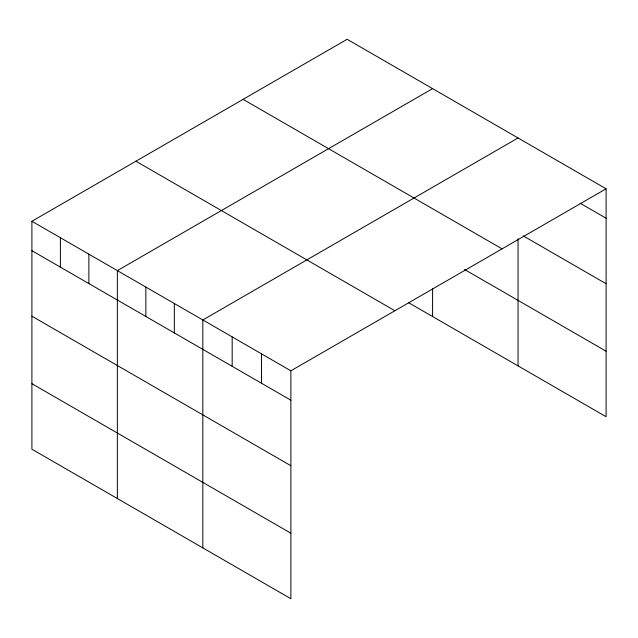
<?xml version="1.0" encoding="UTF-8"?>
<svg xmlns="http://www.w3.org/2000/svg" width="638" height="638" viewBox="0 0 638 638"><rect width="100%" height="100%" fill="white"/><g stroke="black" fill="none" stroke-linecap="round" stroke-linejoin="round"><path stroke-width="0.96" d="M31.9 221.274L290.88 370.798L290.88 598.715L31.9 449.2L31.9 221.274L347.12 39.285L606.1 188.8L606.1 416.726L408.416 302.587M432.588 88.626L117.36 270.616L117.36 498.541M518.048 137.968L202.828 319.957L202.828 547.882M290.88 370.798L606.1 188.8M580.205 203.267L606.1 218.22M523.224 235.877L606.1 283.727M243.102 99.345L502.074 248.86M464.528 269.483L606.1 351.219M135.926 161.215L394.898 310.738M31.9 250.686L290.88 400.209M31.9 316.193L290.88 465.716M31.9 383.685L290.88 533.208M518.048 238.843L518.048 365.885M432.588 288.759L432.588 316.544M261.524 353.851L261.524 383.263M232.176 336.904L232.176 366.316M174.341 303.513L174.341 332.924M145.855 287.06L145.855 316.48M88.873 254.171L88.873 283.583M60.387 237.719L60.387 267.139"/></g></svg>
